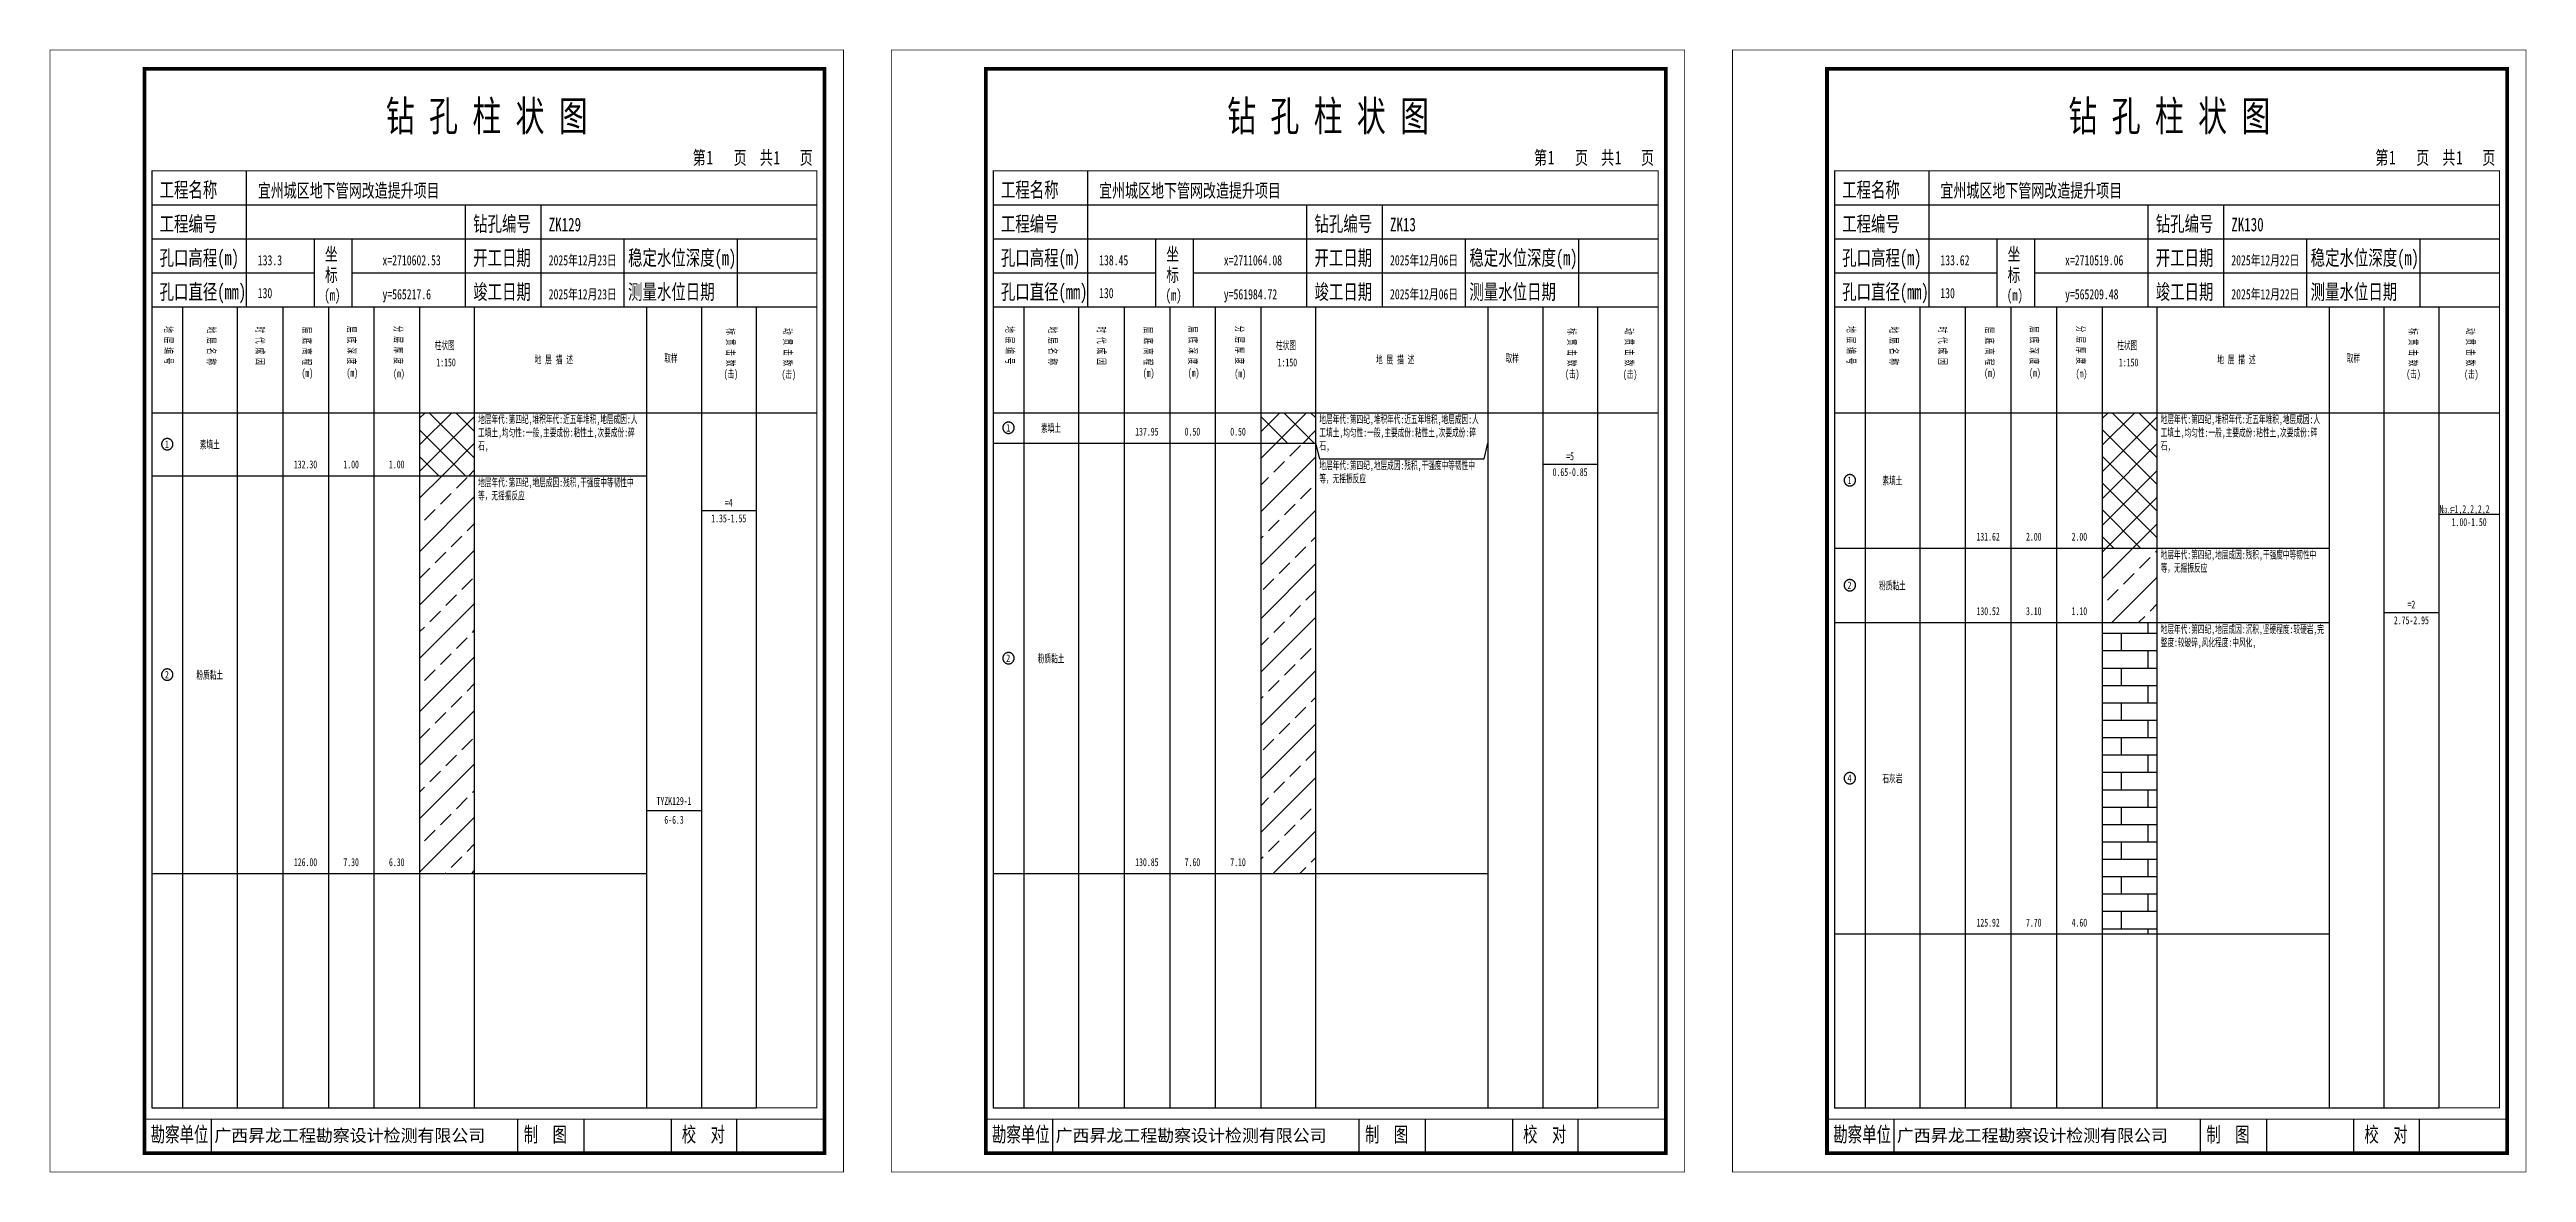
# Model space of a CAD drawing. Header units: millimetres. Extents: x 0 to 2711117, y 0 to 567555.
# Drawn here: x 33626 to 34281, y 0 to 297 of the extents above; entities that cross this region are included whole.
import ezdxf
from ezdxf.enums import TextEntityAlignment as Align

# ---------------------------------------------------------------- set-up
doc = ezdxf.new("R2010")
doc.units = ezdxf.units.MM
doc.layers.add('GICAD_POU_TEXTS', color=7, linetype='Continuous')
doc.layers.add('勘察点图例', color=7, linetype='Continuous')
doc.styles.add('HEAD_FONT', font='simfang.ttf', dxfattribs={"width": 0.6})
doc.styles.add('HEAD_FONT2', font='simfang.ttf', dxfattribs={"width": 0.6})
doc.styles.add('HT', font='simhei.ttf')
doc.styles.add('LZ_FONT', font='simfang.ttf', dxfattribs={"width": 0.7, "height": 8})
doc.styles.add('成果图图块', font='simfang.ttf', dxfattribs={"height": 2.5})
doc.styles.add('成果图表体', font='simfang.ttf', dxfattribs={"width": 0.6, "height": 2.1})
pattern_1 = [(45, (0, 0), (-3.5355339, 3.5355339), []), (135, (0, 0), (-3.5355339, -3.5355339), [])]
pattern_2 = [(45, (0, 0), (-7.0710678, 7.0710678), []), (45, (7.071, 0), (-7.0710678, 7.0710678), [4, -2])]

# ---------------------------------------------------------------- blocks, each defined once
blk = doc.blocks.new('ZK129')
for p, q in [((52, 229), (52, 265)), ((27, 256), (203, 256)), ((110, 229), (110, 256)), ((130, 229), (130, 256)), ((27, 247), (203, 247)), ((70, 229), (70, 247)), ((80, 229), (80, 247)), ((152, 229), (152, 247)), ((182, 229), (182, 247)), ((27, 238), (70, 238)), ((80, 238), (203, 238)), ((27, 229), (35.05, 229)), ((35.05, 229), (35.05, 17)), ((35.05, 229), (49.53, 229)), ((49.53, 229), (49.53, 17)), ((49.53, 229), (61.6, 229)), ((61.6, 229), (61.6, 17)), ((61.6, 229), (73.68, 229)), ((73.68, 229), (73.68, 17)), ((73.68, 229), (85.75, 229)), ((85.75, 229), (85.75, 17)), ((85.75, 229), (97.82, 229)), ((97.82, 229), (97.82, 17)), ((97.82, 229), (112.3, 229)), ((112.3, 229), (112.3, 17)), ((112.3, 229), (157.93, 229)), ((157.93, 229), (157.93, 17)), ((157.93, 229), (172.42, 229)), ((172.42, 229), (172.42, 17)), ((172.42, 229), (186.9, 229)), ((186.9, 229), (186.9, 17)), ((186.9, 229), (203, 229)), ((27, 201), (203, 201)), ((27, 17), (35.05, 17)), ((35.05, 17), (49.53, 17)), ((42.74, 4.95), (42.74, 13.95)), ((42.74, 4.95), (42.74, 13.95)), ((49.53, 17), (61.6, 17)), ((61.6, 17), (73.68, 17)), ((73.68, 17), (85.75, 17)), ((85.75, 17), (97.82, 17)), ((97.82, 17), (112.3, 17)), ((112.3, 17), (157.93, 17)), ((123.83, 4.95), (123.83, 13.95)), ((141.38, 4.95), (141.38, 13.95)), ((157.93, 17), (172.42, 17)), ((164.48, 4.95), (164.48, 13.95)), ((172.42, 17), (186.9, 17)), ((181.84, 4.95), (181.84, 13.95)), ((181.84, 4.95), (181.84, 13.95))]:
    blk.add_line(p, q)
for points, const_width in [([(0, 0), (210, 0), (210, 297), (0, 297)], 0.25), ([(25, 5), (205, 5), (205, 292), (25, 292)], 1), ([(27, 265), (203, 265), (203, 17), (27, 17)], 0.3)]:
    blk.add_lwpolyline(points, close=True, dxfattribs=dict(const_width=const_width))
at = {"const_width": 0.3}
for points in [[(27, 229), (203, 229)], [(25, 14), (205, 14)]]:
    blk.add_lwpolyline(points, dxfattribs=at)
at = {"style": 'LZ_FONT', "width": 0.7}
for s, height, p in [('钻 孔 柱 状 图', 8, (88.9, 275.54)), ('第', 3.6, (170.12, 266.7)), ('1', 3.6, (173.78, 266.75)), ('页', 3.6, (180.96, 266.7)), ('共', 3.6, (187.88, 266.7)), ('1', 3.6, (191.54, 266.7)), ('页', 3.6, (198.44, 266.7)), ('工程名称', 4, (29, 258)), ('宜州城区地下管网改造提升项目', 3.6, (55, 258)), ('工程编号', 4, (29, 249)), ('钻孔编号', 4, (112, 249)), ('ZK129', 3.6, (132, 249)), ('孔口高程(m)', 4, (29, 240)), ('133.3', 2.7, (55, 240)), ('坐', 3.5, (72.79, 241.24)), ('x=2710602.53', 2.7, (88, 240)), ('开工日期', 4, (112, 240)), ('2025年12月23日', 2.7, (132, 240)), ('稳定水位深度(m)', 4, (153, 240)), ('标', 3.5, (72.79, 235.7)), ('孔口直径(mm)', 4, (29, 231)), ('130', 2.7, (54.98, 231.31)), ('(m) ', 3, (72.59, 230.65)), ('y=565217.6', 2.7, (88, 231)), ('竣工日期', 4, (112, 231)), ('2025年12月23日', 2.7, (132, 231)), ('测量水位日期', 4, (153, 231)), ('勘察单位', 4, (26.65, 7.95)), ('制  图', 4, (125.4, 7.95)), ('校  对', 4, (167.22, 7.95))]:
    blk.add_text(s, height=height, dxfattribs=at).set_placement(p)
at = {"style": 'HT'}
blk.add_text('广西昇龙工程勘察设计检测有限公司', height=3.2865, dxfattribs=at).set_placement((43.48, 8.02))
at = {"char_height": 2.1, "width": 22.806, "attachment_point": 1, "rotation": 270, "style": 'HEAD_FONT'}
for s, insert in [('地 层 编 号', (32.46, 223.92)), ('地 层 名 称', (43.79, 223.76)), ('时 代 成 因', (56.67, 223.83)), ('层 底 高 程', (69.07, 223.71)), ('层 底 深 度', (80.9, 223.91)), ('分 层 厚 度', (93.26, 224.01)), ('标 贯 击 数', (181.21, 223.37)), ('动 贯 击 数', (196.38, 223.43))]:
    blk.add_mtext(s, dxfattribs=dict(at, insert=insert))
at = {"char_height": 2.1, "attachment_point": 1}
for s, insert, width, style in [('柱状图', (101.82, 219.87), 7.855, 'HEAD_FONT2'), ('地 层 描 述', (128.29, 216.11), 22.0781, 'HEAD_FONT2'), ('取样', (162.58, 216.44), 7.855, 'HEAD_FONT2'), ('(m)', (66.58, 212.56), 4.7944, 'HEAD_FONT'), ('(m)', (78.47, 212.61), 4.7944, 'HEAD_FONT'), ('(m)', (90.81, 212.43), 4.7944, 'HEAD_FONT'), ('1:150', (102.26, 215.36), 6.9223, 'HEAD_FONT2'), ('(击)', (178.33, 212.31), 7.855, 'HEAD_FONT2'), ('(击)', (193.64, 212.22), 7.855, 'HEAD_FONT2')]:
    blk.add_mtext(s, dxfattribs=dict(at, insert=insert, width=width, style=style))
blk = doc.blocks.new('ZK129_0')
at = {"color": 7}
blk.add_polyline3d([(-1.5, 0.02, 0), (-1.5, -0.06, 0), (-1.49, -0.13, 0), (-1.48, -0.2, 0), (-1.47, -0.28, 0), (-1.46, -0.35, 0), (-1.44, -0.42, 0), (-1.41, -0.49, 0), (-1.39, -0.56, 0), (-1.36, -0.63, 0), (-1.32, -0.69, 0), (-1.29, -0.76, 0), (-1.25, -0.82, 0), (-1.2, -0.88, 0), (-1.16, -0.94, 0), (-1.11, -0.99, 0), (-1.06, -1.04, 0), (-1.01, -1.1, 0), (-0.95, -1.14, 0), (-0.89, -1.19, 0), (-0.83, -1.23, 0), (-0.77, -1.27, 0), (-0.71, -1.31, 0), (-0.64, -1.34, 0), (-0.57, -1.37, 0), (-0.51, -1.4, 0), (-0.44, -1.42, 0), (-0.36, -1.44, 0), (-0.29, -1.46, 0), (-0.22, -1.47, 0), (-0.15, -1.48, 0), (-0.07, -1.48, 0), (0, -1.48, 0), (0.07, -1.48, 0), (0.15, -1.48, 0), (0.22, -1.47, 0), (0.29, -1.46, 0), (0.36, -1.44, 0), (0.44, -1.42, 0), (0.51, -1.4, 0), (0.57, -1.37, 0), (0.64, -1.34, 0), (0.71, -1.31, 0), (0.77, -1.27, 0), (0.83, -1.23, 0), (0.89, -1.19, 0), (0.95, -1.14, 0), (1.01, -1.1, 0), (1.06, -1.04, 0), (1.11, -0.99, 0), (1.16, -0.94, 0), (1.2, -0.88, 0), (1.25, -0.82, 0), (1.29, -0.76, 0), (1.32, -0.69, 0), (1.36, -0.63, 0), (1.39, -0.56, 0), (1.41, -0.49, 0), (1.44, -0.42, 0), (1.46, -0.35, 0), (1.47, -0.28, 0), (1.48, -0.2, 0), (1.49, -0.13, 0), (1.5, -0.06, 0), (1.5, 0.02, 0), (1.5, 0.09, 0), (1.49, 0.16, 0), (1.48, 0.24, 0), (1.47, 0.31, 0), (1.46, 0.38, 0), (1.44, 0.45, 0), (1.41, 0.52, 0), (1.39, 0.59, 0), (1.36, 0.66, 0), (1.32, 0.72, 0), (1.29, 0.79, 0), (1.25, 0.85, 0), (1.2, 0.91, 0), (1.16, 0.97, 0), (1.11, 1.02, 0), (1.06, 1.08, 0), (1.01, 1.13, 0), (0.95, 1.18, 0), (0.89, 1.22, 0), (0.83, 1.26, 0), (0.77, 1.3, 0), (0.71, 1.34, 0), (0.64, 1.37, 0), (0.57, 1.4, 0), (0.51, 1.43, 0), (0.44, 1.45, 0), (0.36, 1.47, 0), (0.29, 1.49, 0), (0.22, 1.5, 0), (0.15, 1.51, 0), (0.07, 1.51, 0), (0, 1.52, 0), (-0.07, 1.51, 0), (-0.15, 1.51, 0), (-0.22, 1.5, 0), (-0.29, 1.49, 0), (-0.36, 1.47, 0), (-0.44, 1.45, 0), (-0.51, 1.43, 0), (-0.57, 1.4, 0), (-0.64, 1.37, 0), (-0.71, 1.34, 0), (-0.77, 1.3, 0), (-0.83, 1.26, 0), (-0.89, 1.22, 0), (-0.95, 1.18, 0), (-1.01, 1.13, 0), (-1.06, 1.08, 0), (-1.11, 1.02, 0), (-1.16, 0.97, 0), (-1.2, 0.91, 0), (-1.25, 0.85, 0), (-1.29, 0.79, 0), (-1.32, 0.72, 0), (-1.36, 0.66, 0), (-1.39, 0.59, 0), (-1.41, 0.52, 0), (-1.44, 0.45, 0), (-1.46, 0.38, 0), (-1.47, 0.31, 0), (-1.48, 0.24, 0), (-1.49, 0.16, 0), (-1.5, 0.09, 0), (-1.5, 0.02, 0)], dxfattribs=at)
at = {"layer": 'GICAD_POU_TEXTS', "color": 7, "style": '成果图图块', "width": 0.7}
blk.add_text('1', height=2, dxfattribs=at).set_placement((-0.09, -0.99), align=Align.CENTER)
blk = doc.blocks.new('ZK129_1')
at = {"color": 7}
blk.add_polyline3d([(-1.5, 0.02, 0), (-1.5, -0.06, 0), (-1.49, -0.13, 0), (-1.48, -0.2, 0), (-1.47, -0.28, 0), (-1.46, -0.35, 0), (-1.44, -0.42, 0), (-1.41, -0.49, 0), (-1.39, -0.56, 0), (-1.36, -0.63, 0), (-1.32, -0.69, 0), (-1.29, -0.76, 0), (-1.25, -0.82, 0), (-1.2, -0.88, 0), (-1.16, -0.94, 0), (-1.11, -0.99, 0), (-1.06, -1.04, 0), (-1.01, -1.1, 0), (-0.95, -1.14, 0), (-0.89, -1.19, 0), (-0.83, -1.23, 0), (-0.77, -1.27, 0), (-0.71, -1.31, 0), (-0.64, -1.34, 0), (-0.57, -1.37, 0), (-0.51, -1.4, 0), (-0.44, -1.42, 0), (-0.36, -1.44, 0), (-0.29, -1.46, 0), (-0.22, -1.47, 0), (-0.15, -1.48, 0), (-0.07, -1.48, 0), (0, -1.48, 0), (0.07, -1.48, 0), (0.15, -1.48, 0), (0.22, -1.47, 0), (0.29, -1.46, 0), (0.36, -1.44, 0), (0.44, -1.42, 0), (0.51, -1.4, 0), (0.57, -1.37, 0), (0.64, -1.34, 0), (0.71, -1.31, 0), (0.77, -1.27, 0), (0.83, -1.23, 0), (0.89, -1.19, 0), (0.95, -1.14, 0), (1.01, -1.1, 0), (1.06, -1.04, 0), (1.11, -0.99, 0), (1.16, -0.94, 0), (1.2, -0.88, 0), (1.25, -0.82, 0), (1.29, -0.76, 0), (1.32, -0.69, 0), (1.36, -0.63, 0), (1.39, -0.56, 0), (1.41, -0.49, 0), (1.44, -0.42, 0), (1.46, -0.35, 0), (1.47, -0.28, 0), (1.48, -0.2, 0), (1.49, -0.13, 0), (1.5, -0.06, 0), (1.5, 0.02, 0), (1.5, 0.09, 0), (1.49, 0.16, 0), (1.48, 0.24, 0), (1.47, 0.31, 0), (1.46, 0.38, 0), (1.44, 0.45, 0), (1.41, 0.52, 0), (1.39, 0.59, 0), (1.36, 0.66, 0), (1.32, 0.72, 0), (1.29, 0.79, 0), (1.25, 0.85, 0), (1.2, 0.91, 0), (1.16, 0.97, 0), (1.11, 1.02, 0), (1.06, 1.08, 0), (1.01, 1.13, 0), (0.95, 1.18, 0), (0.89, 1.22, 0), (0.83, 1.26, 0), (0.77, 1.3, 0), (0.71, 1.34, 0), (0.64, 1.37, 0), (0.57, 1.4, 0), (0.51, 1.43, 0), (0.44, 1.45, 0), (0.36, 1.47, 0), (0.29, 1.49, 0), (0.22, 1.5, 0), (0.15, 1.51, 0), (0.07, 1.51, 0), (0, 1.52, 0), (-0.07, 1.51, 0), (-0.15, 1.51, 0), (-0.22, 1.5, 0), (-0.29, 1.49, 0), (-0.36, 1.47, 0), (-0.44, 1.45, 0), (-0.51, 1.43, 0), (-0.57, 1.4, 0), (-0.64, 1.37, 0), (-0.71, 1.34, 0), (-0.77, 1.3, 0), (-0.83, 1.26, 0), (-0.89, 1.22, 0), (-0.95, 1.18, 0), (-1.01, 1.13, 0), (-1.06, 1.08, 0), (-1.11, 1.02, 0), (-1.16, 0.97, 0), (-1.2, 0.91, 0), (-1.25, 0.85, 0), (-1.29, 0.79, 0), (-1.32, 0.72, 0), (-1.36, 0.66, 0), (-1.39, 0.59, 0), (-1.41, 0.52, 0), (-1.44, 0.45, 0), (-1.46, 0.38, 0), (-1.47, 0.31, 0), (-1.48, 0.24, 0), (-1.49, 0.16, 0), (-1.5, 0.09, 0), (-1.5, 0.02, 0)], dxfattribs=at)
at = {"layer": 'GICAD_POU_TEXTS', "color": 7, "style": '成果图图块', "width": 0.7}
blk.add_text('2', height=2, dxfattribs=at).set_placement((-0.09, -0.99), align=Align.CENTER)
blk = doc.blocks.new('ZK13')
for p, q in [((52, 229), (52, 265)), ((27, 256), (203, 256)), ((110, 229), (110, 256)), ((130, 229), (130, 256)), ((27, 247), (203, 247)), ((70, 229), (70, 247)), ((80, 229), (80, 247)), ((152, 229), (152, 247)), ((182, 229), (182, 247)), ((27, 238), (70, 238)), ((80, 238), (203, 238)), ((27, 229), (35.05, 229)), ((35.05, 229), (35.05, 17)), ((35.05, 229), (49.53, 229)), ((49.53, 229), (49.53, 17)), ((49.53, 229), (61.6, 229)), ((61.6, 229), (61.6, 17)), ((61.6, 229), (73.68, 229)), ((73.68, 229), (73.68, 17)), ((73.68, 229), (85.75, 229)), ((85.75, 229), (85.75, 17)), ((85.75, 229), (97.82, 229)), ((97.82, 229), (97.82, 17)), ((97.82, 229), (112.3, 229)), ((112.3, 229), (112.3, 17)), ((112.3, 229), (157.93, 229)), ((157.93, 229), (157.93, 17)), ((157.93, 229), (172.42, 229)), ((172.42, 229), (172.42, 17)), ((172.42, 229), (186.9, 229)), ((186.9, 229), (186.9, 17)), ((186.9, 229), (203, 229)), ((27, 201), (203, 201)), ((27, 17), (35.05, 17)), ((35.05, 17), (49.53, 17)), ((42.74, 4.95), (42.74, 13.95)), ((42.74, 4.95), (42.74, 13.95)), ((49.53, 17), (61.6, 17)), ((61.6, 17), (73.68, 17)), ((73.68, 17), (85.75, 17)), ((85.75, 17), (97.82, 17)), ((97.82, 17), (112.3, 17)), ((112.3, 17), (157.93, 17)), ((123.83, 4.95), (123.83, 13.95)), ((141.38, 4.95), (141.38, 13.95)), ((157.93, 17), (172.42, 17)), ((164.48, 4.95), (164.48, 13.95)), ((172.42, 17), (186.9, 17)), ((181.84, 4.95), (181.84, 13.95)), ((181.84, 4.95), (181.84, 13.95))]:
    blk.add_line(p, q)
for points, const_width in [([(0, 0), (210, 0), (210, 297), (0, 297)], 0.25), ([(25, 5), (205, 5), (205, 292), (25, 292)], 1), ([(27, 265), (203, 265), (203, 17), (27, 17)], 0.3)]:
    blk.add_lwpolyline(points, close=True, dxfattribs=dict(const_width=const_width))
at = {"const_width": 0.3}
for points in [[(27, 229), (203, 229)], [(25, 14), (205, 14)]]:
    blk.add_lwpolyline(points, dxfattribs=at)
at = {"style": 'LZ_FONT', "width": 0.7}
for s, height, p in [('钻 孔 柱 状 图', 8, (88.9, 275.54)), ('第', 3.6, (170.12, 266.7)), ('1', 3.6, (173.78, 266.75)), ('页', 3.6, (180.96, 266.7)), ('共', 3.6, (187.88, 266.7)), ('1', 3.6, (191.54, 266.7)), ('页', 3.6, (198.44, 266.7)), ('工程名称', 4, (29, 258)), ('宜州城区地下管网改造提升项目', 3.6, (55, 258)), ('工程编号', 4, (29, 249)), ('钻孔编号', 4, (112, 249)), ('ZK13', 3.6, (132, 249)), ('孔口高程(m)', 4, (29, 240)), ('138.45', 2.7, (55, 240)), ('坐', 3.5, (72.79, 241.24)), ('x=2711064.08', 2.7, (88, 240)), ('开工日期', 4, (112, 240)), ('2025年12月06日', 2.7, (132, 240)), ('稳定水位深度(m)', 4, (153, 240)), ('标', 3.5, (72.79, 235.7)), ('孔口直径(mm)', 4, (29, 231)), ('130', 2.7, (54.98, 231.31)), ('(m) ', 3, (72.59, 230.65)), ('y=561984.72', 2.7, (88, 231)), ('竣工日期', 4, (112, 231)), ('2025年12月06日', 2.7, (132, 231)), ('测量水位日期', 4, (153, 231)), ('勘察单位', 4, (26.65, 7.95)), ('制  图', 4, (125.4, 7.95)), ('校  对', 4, (167.22, 7.95))]:
    blk.add_text(s, height=height, dxfattribs=at).set_placement(p)
at = {"style": 'HT'}
blk.add_text('广西昇龙工程勘察设计检测有限公司', height=3.2865, dxfattribs=at).set_placement((43.48, 8.02))
at = {"char_height": 2.1, "width": 22.806, "attachment_point": 1, "rotation": 270, "style": 'HEAD_FONT'}
for s, insert in [('地 层 编 号', (32.46, 223.92)), ('地 层 名 称', (43.79, 223.76)), ('时 代 成 因', (56.67, 223.83)), ('层 底 高 程', (69.07, 223.71)), ('层 底 深 度', (80.9, 223.91)), ('分 层 厚 度', (93.26, 224.01)), ('标 贯 击 数', (181.21, 223.37)), ('动 贯 击 数', (196.38, 223.43))]:
    blk.add_mtext(s, dxfattribs=dict(at, insert=insert))
at = {"char_height": 2.1, "attachment_point": 1}
for s, insert, width, style in [('柱状图', (101.82, 219.87), 7.855, 'HEAD_FONT2'), ('地 层 描 述', (128.29, 216.11), 22.0781, 'HEAD_FONT2'), ('取样', (162.58, 216.44), 7.855, 'HEAD_FONT2'), ('(m)', (66.58, 212.56), 4.7944, 'HEAD_FONT'), ('(m)', (78.47, 212.61), 4.7944, 'HEAD_FONT'), ('(m)', (90.81, 212.43), 4.7944, 'HEAD_FONT'), ('1:150', (102.26, 215.36), 6.9223, 'HEAD_FONT2'), ('(击)', (178.33, 212.31), 7.855, 'HEAD_FONT2'), ('(击)', (193.64, 212.22), 7.855, 'HEAD_FONT2')]:
    blk.add_mtext(s, dxfattribs=dict(at, insert=insert, width=width, style=style))
blk = doc.blocks.new('ZK13_0')
at = {"color": 7}
blk.add_polyline3d([(-1.5, 0.02, 0), (-1.5, -0.06, 0), (-1.49, -0.13, 0), (-1.48, -0.2, 0), (-1.47, -0.28, 0), (-1.46, -0.35, 0), (-1.44, -0.42, 0), (-1.41, -0.49, 0), (-1.39, -0.56, 0), (-1.36, -0.63, 0), (-1.32, -0.69, 0), (-1.29, -0.76, 0), (-1.25, -0.82, 0), (-1.2, -0.88, 0), (-1.16, -0.94, 0), (-1.11, -0.99, 0), (-1.06, -1.04, 0), (-1.01, -1.1, 0), (-0.95, -1.14, 0), (-0.89, -1.19, 0), (-0.83, -1.23, 0), (-0.77, -1.27, 0), (-0.71, -1.31, 0), (-0.64, -1.34, 0), (-0.57, -1.37, 0), (-0.51, -1.4, 0), (-0.44, -1.42, 0), (-0.36, -1.44, 0), (-0.29, -1.46, 0), (-0.22, -1.47, 0), (-0.15, -1.48, 0), (-0.07, -1.48, 0), (0, -1.48, 0), (0.07, -1.48, 0), (0.15, -1.48, 0), (0.22, -1.47, 0), (0.29, -1.46, 0), (0.36, -1.44, 0), (0.44, -1.42, 0), (0.51, -1.4, 0), (0.57, -1.37, 0), (0.64, -1.34, 0), (0.71, -1.31, 0), (0.77, -1.27, 0), (0.83, -1.23, 0), (0.89, -1.19, 0), (0.95, -1.14, 0), (1.01, -1.1, 0), (1.06, -1.04, 0), (1.11, -0.99, 0), (1.16, -0.94, 0), (1.2, -0.88, 0), (1.25, -0.82, 0), (1.29, -0.76, 0), (1.32, -0.69, 0), (1.36, -0.63, 0), (1.39, -0.56, 0), (1.41, -0.49, 0), (1.44, -0.42, 0), (1.46, -0.35, 0), (1.47, -0.28, 0), (1.48, -0.2, 0), (1.49, -0.13, 0), (1.5, -0.06, 0), (1.5, 0.02, 0), (1.5, 0.09, 0), (1.49, 0.16, 0), (1.48, 0.24, 0), (1.47, 0.31, 0), (1.46, 0.38, 0), (1.44, 0.45, 0), (1.41, 0.52, 0), (1.39, 0.59, 0), (1.36, 0.66, 0), (1.32, 0.72, 0), (1.29, 0.79, 0), (1.25, 0.85, 0), (1.2, 0.91, 0), (1.16, 0.97, 0), (1.11, 1.02, 0), (1.06, 1.08, 0), (1.01, 1.13, 0), (0.95, 1.18, 0), (0.89, 1.22, 0), (0.83, 1.26, 0), (0.77, 1.3, 0), (0.71, 1.34, 0), (0.64, 1.37, 0), (0.57, 1.4, 0), (0.51, 1.43, 0), (0.44, 1.45, 0), (0.36, 1.47, 0), (0.29, 1.49, 0), (0.22, 1.5, 0), (0.15, 1.51, 0), (0.07, 1.51, 0), (0, 1.52, 0), (-0.07, 1.51, 0), (-0.15, 1.51, 0), (-0.22, 1.5, 0), (-0.29, 1.49, 0), (-0.36, 1.47, 0), (-0.44, 1.45, 0), (-0.51, 1.43, 0), (-0.57, 1.4, 0), (-0.64, 1.37, 0), (-0.71, 1.34, 0), (-0.77, 1.3, 0), (-0.83, 1.26, 0), (-0.89, 1.22, 0), (-0.95, 1.18, 0), (-1.01, 1.13, 0), (-1.06, 1.08, 0), (-1.11, 1.02, 0), (-1.16, 0.97, 0), (-1.2, 0.91, 0), (-1.25, 0.85, 0), (-1.29, 0.79, 0), (-1.32, 0.72, 0), (-1.36, 0.66, 0), (-1.39, 0.59, 0), (-1.41, 0.52, 0), (-1.44, 0.45, 0), (-1.46, 0.38, 0), (-1.47, 0.31, 0), (-1.48, 0.24, 0), (-1.49, 0.16, 0), (-1.5, 0.09, 0), (-1.5, 0.02, 0)], dxfattribs=at)
at = {"layer": 'GICAD_POU_TEXTS', "color": 7, "style": '成果图图块', "width": 0.7}
blk.add_text('1', height=2, dxfattribs=at).set_placement((-0.09, -0.99), align=Align.CENTER)
blk = doc.blocks.new('ZK13_1')
at = {"color": 7}
blk.add_polyline3d([(-1.5, 0.02, 0), (-1.5, -0.06, 0), (-1.49, -0.13, 0), (-1.48, -0.2, 0), (-1.47, -0.28, 0), (-1.46, -0.35, 0), (-1.44, -0.42, 0), (-1.41, -0.49, 0), (-1.39, -0.56, 0), (-1.36, -0.63, 0), (-1.32, -0.69, 0), (-1.29, -0.76, 0), (-1.25, -0.82, 0), (-1.2, -0.88, 0), (-1.16, -0.94, 0), (-1.11, -0.99, 0), (-1.06, -1.04, 0), (-1.01, -1.1, 0), (-0.95, -1.14, 0), (-0.89, -1.19, 0), (-0.83, -1.23, 0), (-0.77, -1.27, 0), (-0.71, -1.31, 0), (-0.64, -1.34, 0), (-0.57, -1.37, 0), (-0.51, -1.4, 0), (-0.44, -1.42, 0), (-0.36, -1.44, 0), (-0.29, -1.46, 0), (-0.22, -1.47, 0), (-0.15, -1.48, 0), (-0.07, -1.48, 0), (0, -1.48, 0), (0.07, -1.48, 0), (0.15, -1.48, 0), (0.22, -1.47, 0), (0.29, -1.46, 0), (0.36, -1.44, 0), (0.44, -1.42, 0), (0.51, -1.4, 0), (0.57, -1.37, 0), (0.64, -1.34, 0), (0.71, -1.31, 0), (0.77, -1.27, 0), (0.83, -1.23, 0), (0.89, -1.19, 0), (0.95, -1.14, 0), (1.01, -1.1, 0), (1.06, -1.04, 0), (1.11, -0.99, 0), (1.16, -0.94, 0), (1.2, -0.88, 0), (1.25, -0.82, 0), (1.29, -0.76, 0), (1.32, -0.69, 0), (1.36, -0.63, 0), (1.39, -0.56, 0), (1.41, -0.49, 0), (1.44, -0.42, 0), (1.46, -0.35, 0), (1.47, -0.28, 0), (1.48, -0.2, 0), (1.49, -0.13, 0), (1.5, -0.06, 0), (1.5, 0.02, 0), (1.5, 0.09, 0), (1.49, 0.16, 0), (1.48, 0.24, 0), (1.47, 0.31, 0), (1.46, 0.38, 0), (1.44, 0.45, 0), (1.41, 0.52, 0), (1.39, 0.59, 0), (1.36, 0.66, 0), (1.32, 0.72, 0), (1.29, 0.79, 0), (1.25, 0.85, 0), (1.2, 0.91, 0), (1.16, 0.97, 0), (1.11, 1.02, 0), (1.06, 1.08, 0), (1.01, 1.13, 0), (0.95, 1.18, 0), (0.89, 1.22, 0), (0.83, 1.26, 0), (0.77, 1.3, 0), (0.71, 1.34, 0), (0.64, 1.37, 0), (0.57, 1.4, 0), (0.51, 1.43, 0), (0.44, 1.45, 0), (0.36, 1.47, 0), (0.29, 1.49, 0), (0.22, 1.5, 0), (0.15, 1.51, 0), (0.07, 1.51, 0), (0, 1.52, 0), (-0.07, 1.51, 0), (-0.15, 1.51, 0), (-0.22, 1.5, 0), (-0.29, 1.49, 0), (-0.36, 1.47, 0), (-0.44, 1.45, 0), (-0.51, 1.43, 0), (-0.57, 1.4, 0), (-0.64, 1.37, 0), (-0.71, 1.34, 0), (-0.77, 1.3, 0), (-0.83, 1.26, 0), (-0.89, 1.22, 0), (-0.95, 1.18, 0), (-1.01, 1.13, 0), (-1.06, 1.08, 0), (-1.11, 1.02, 0), (-1.16, 0.97, 0), (-1.2, 0.91, 0), (-1.25, 0.85, 0), (-1.29, 0.79, 0), (-1.32, 0.72, 0), (-1.36, 0.66, 0), (-1.39, 0.59, 0), (-1.41, 0.52, 0), (-1.44, 0.45, 0), (-1.46, 0.38, 0), (-1.47, 0.31, 0), (-1.48, 0.24, 0), (-1.49, 0.16, 0), (-1.5, 0.09, 0), (-1.5, 0.02, 0)], dxfattribs=at)
at = {"layer": 'GICAD_POU_TEXTS', "color": 7, "style": '成果图图块', "width": 0.7}
blk.add_text('2', height=2, dxfattribs=at).set_placement((-0.09, -0.99), align=Align.CENTER)
blk = doc.blocks.new('ZK130')
for p, q in [((52, 229), (52, 265)), ((27, 256), (203, 256)), ((110, 229), (110, 256)), ((130, 229), (130, 256)), ((27, 247), (203, 247)), ((70, 229), (70, 247)), ((80, 229), (80, 247)), ((152, 229), (152, 247)), ((182, 229), (182, 247)), ((27, 238), (70, 238)), ((80, 238), (203, 238)), ((27, 229), (35.05, 229)), ((35.05, 229), (35.05, 17)), ((35.05, 229), (49.53, 229)), ((49.53, 229), (49.53, 17)), ((49.53, 229), (61.6, 229)), ((61.6, 229), (61.6, 17)), ((61.6, 229), (73.68, 229)), ((73.68, 229), (73.68, 17)), ((73.68, 229), (85.75, 229)), ((85.75, 229), (85.75, 17)), ((85.75, 229), (97.82, 229)), ((97.82, 229), (97.82, 17)), ((97.82, 229), (112.3, 229)), ((112.3, 229), (112.3, 17)), ((112.3, 229), (157.93, 229)), ((157.93, 229), (157.93, 17)), ((157.93, 229), (172.42, 229)), ((172.42, 229), (172.42, 17)), ((172.42, 229), (186.9, 229)), ((186.9, 229), (186.9, 17)), ((186.9, 229), (203, 229)), ((27, 201), (203, 201)), ((27, 17), (35.05, 17)), ((35.05, 17), (49.53, 17)), ((42.74, 4.95), (42.74, 13.95)), ((42.74, 4.95), (42.74, 13.95)), ((49.53, 17), (61.6, 17)), ((61.6, 17), (73.68, 17)), ((73.68, 17), (85.75, 17)), ((85.75, 17), (97.82, 17)), ((97.82, 17), (112.3, 17)), ((112.3, 17), (157.93, 17)), ((123.83, 4.95), (123.83, 13.95)), ((141.38, 4.95), (141.38, 13.95)), ((157.93, 17), (172.42, 17)), ((164.48, 4.95), (164.48, 13.95)), ((172.42, 17), (186.9, 17)), ((181.84, 4.95), (181.84, 13.95)), ((181.84, 4.95), (181.84, 13.95))]:
    blk.add_line(p, q)
for points, const_width in [([(0, 0), (210, 0), (210, 297), (0, 297)], 0.25), ([(25, 5), (205, 5), (205, 292), (25, 292)], 1), ([(27, 265), (203, 265), (203, 17), (27, 17)], 0.3)]:
    blk.add_lwpolyline(points, close=True, dxfattribs=dict(const_width=const_width))
at = {"const_width": 0.3}
for points in [[(27, 229), (203, 229)], [(25, 14), (205, 14)]]:
    blk.add_lwpolyline(points, dxfattribs=at)
at = {"style": 'LZ_FONT', "width": 0.7}
for s, height, p in [('钻 孔 柱 状 图', 8, (88.9, 275.54)), ('第', 3.6, (170.12, 266.7)), ('1', 3.6, (173.78, 266.75)), ('页', 3.6, (180.96, 266.7)), ('共', 3.6, (187.88, 266.7)), ('1', 3.6, (191.54, 266.7)), ('页', 3.6, (198.44, 266.7)), ('工程名称', 4, (29, 258)), ('宜州城区地下管网改造提升项目', 3.6, (55, 258)), ('工程编号', 4, (29, 249)), ('钻孔编号', 4, (112, 249)), ('ZK130', 3.6, (132, 249)), ('孔口高程(m)', 4, (29, 240)), ('133.62', 2.7, (55, 240)), ('坐', 3.5, (72.79, 241.24)), ('x=2710519.06', 2.7, (88, 240)), ('开工日期', 4, (112, 240)), ('2025年12月22日', 2.7, (132, 240)), ('稳定水位深度(m)', 4, (153, 240)), ('标', 3.5, (72.79, 235.7)), ('孔口直径(mm)', 4, (29, 231)), ('130', 2.7, (54.98, 231.31)), ('(m) ', 3, (72.59, 230.65)), ('y=565209.48', 2.7, (88, 231)), ('竣工日期', 4, (112, 231)), ('2025年12月22日', 2.7, (132, 231)), ('测量水位日期', 4, (153, 231)), ('勘察单位', 4, (26.65, 7.95)), ('制  图', 4, (125.4, 7.95)), ('校  对', 4, (167.22, 7.95))]:
    blk.add_text(s, height=height, dxfattribs=at).set_placement(p)
at = {"style": 'HT'}
blk.add_text('广西昇龙工程勘察设计检测有限公司', height=3.2865, dxfattribs=at).set_placement((43.48, 8.02))
at = {"char_height": 2.1, "width": 22.806, "attachment_point": 1, "rotation": 270, "style": 'HEAD_FONT'}
for s, insert in [('地 层 编 号', (32.46, 223.92)), ('地 层 名 称', (43.79, 223.76)), ('时 代 成 因', (56.67, 223.83)), ('层 底 高 程', (69.07, 223.71)), ('层 底 深 度', (80.9, 223.91)), ('分 层 厚 度', (93.26, 224.01)), ('标 贯 击 数', (181.21, 223.37)), ('动 贯 击 数', (196.38, 223.43))]:
    blk.add_mtext(s, dxfattribs=dict(at, insert=insert))
at = {"char_height": 2.1, "attachment_point": 1}
for s, insert, width, style in [('柱状图', (101.82, 219.87), 7.855, 'HEAD_FONT2'), ('地 层 描 述', (128.29, 216.11), 22.0781, 'HEAD_FONT2'), ('取样', (162.58, 216.44), 7.855, 'HEAD_FONT2'), ('(m)', (66.58, 212.56), 4.7944, 'HEAD_FONT'), ('(m)', (78.47, 212.61), 4.7944, 'HEAD_FONT'), ('(m)', (90.81, 212.43), 4.7944, 'HEAD_FONT'), ('1:150', (102.26, 215.36), 6.9223, 'HEAD_FONT2'), ('(击)', (178.33, 212.31), 7.855, 'HEAD_FONT2'), ('(击)', (193.64, 212.22), 7.855, 'HEAD_FONT2')]:
    blk.add_mtext(s, dxfattribs=dict(at, insert=insert, width=width, style=style))
blk = doc.blocks.new('ZK130_0')
at = {"color": 7}
blk.add_polyline3d([(-1.5, 0.02, 0), (-1.5, -0.06, 0), (-1.49, -0.13, 0), (-1.48, -0.2, 0), (-1.47, -0.28, 0), (-1.46, -0.35, 0), (-1.44, -0.42, 0), (-1.41, -0.49, 0), (-1.39, -0.56, 0), (-1.36, -0.63, 0), (-1.32, -0.69, 0), (-1.29, -0.76, 0), (-1.25, -0.82, 0), (-1.2, -0.88, 0), (-1.16, -0.94, 0), (-1.11, -0.99, 0), (-1.06, -1.04, 0), (-1.01, -1.1, 0), (-0.95, -1.14, 0), (-0.89, -1.19, 0), (-0.83, -1.23, 0), (-0.77, -1.27, 0), (-0.71, -1.31, 0), (-0.64, -1.34, 0), (-0.57, -1.37, 0), (-0.51, -1.4, 0), (-0.44, -1.42, 0), (-0.36, -1.44, 0), (-0.29, -1.46, 0), (-0.22, -1.47, 0), (-0.15, -1.48, 0), (-0.07, -1.48, 0), (0, -1.48, 0), (0.07, -1.48, 0), (0.15, -1.48, 0), (0.22, -1.47, 0), (0.29, -1.46, 0), (0.36, -1.44, 0), (0.44, -1.42, 0), (0.51, -1.4, 0), (0.57, -1.37, 0), (0.64, -1.34, 0), (0.71, -1.31, 0), (0.77, -1.27, 0), (0.83, -1.23, 0), (0.89, -1.19, 0), (0.95, -1.14, 0), (1.01, -1.1, 0), (1.06, -1.04, 0), (1.11, -0.99, 0), (1.16, -0.94, 0), (1.2, -0.88, 0), (1.25, -0.82, 0), (1.29, -0.76, 0), (1.32, -0.69, 0), (1.36, -0.63, 0), (1.39, -0.56, 0), (1.41, -0.49, 0), (1.44, -0.42, 0), (1.46, -0.35, 0), (1.47, -0.28, 0), (1.48, -0.2, 0), (1.49, -0.13, 0), (1.5, -0.06, 0), (1.5, 0.02, 0), (1.5, 0.09, 0), (1.49, 0.16, 0), (1.48, 0.24, 0), (1.47, 0.31, 0), (1.46, 0.38, 0), (1.44, 0.45, 0), (1.41, 0.52, 0), (1.39, 0.59, 0), (1.36, 0.66, 0), (1.32, 0.72, 0), (1.29, 0.79, 0), (1.25, 0.85, 0), (1.2, 0.91, 0), (1.16, 0.97, 0), (1.11, 1.02, 0), (1.06, 1.08, 0), (1.01, 1.13, 0), (0.95, 1.18, 0), (0.89, 1.22, 0), (0.83, 1.26, 0), (0.77, 1.3, 0), (0.71, 1.34, 0), (0.64, 1.37, 0), (0.57, 1.4, 0), (0.51, 1.43, 0), (0.44, 1.45, 0), (0.36, 1.47, 0), (0.29, 1.49, 0), (0.22, 1.5, 0), (0.15, 1.51, 0), (0.07, 1.51, 0), (0, 1.52, 0), (-0.07, 1.51, 0), (-0.15, 1.51, 0), (-0.22, 1.5, 0), (-0.29, 1.49, 0), (-0.36, 1.47, 0), (-0.44, 1.45, 0), (-0.51, 1.43, 0), (-0.57, 1.4, 0), (-0.64, 1.37, 0), (-0.71, 1.34, 0), (-0.77, 1.3, 0), (-0.83, 1.26, 0), (-0.89, 1.22, 0), (-0.95, 1.18, 0), (-1.01, 1.13, 0), (-1.06, 1.08, 0), (-1.11, 1.02, 0), (-1.16, 0.97, 0), (-1.2, 0.91, 0), (-1.25, 0.85, 0), (-1.29, 0.79, 0), (-1.32, 0.72, 0), (-1.36, 0.66, 0), (-1.39, 0.59, 0), (-1.41, 0.52, 0), (-1.44, 0.45, 0), (-1.46, 0.38, 0), (-1.47, 0.31, 0), (-1.48, 0.24, 0), (-1.49, 0.16, 0), (-1.5, 0.09, 0), (-1.5, 0.02, 0)], dxfattribs=at)
at = {"layer": 'GICAD_POU_TEXTS', "color": 7, "style": '成果图图块', "width": 0.7}
blk.add_text('1', height=2, dxfattribs=at).set_placement((-0.09, -0.99), align=Align.CENTER)
blk = doc.blocks.new('ZK130_1')
at = {"color": 7}
blk.add_polyline3d([(-1.5, 0.02, 0), (-1.5, -0.06, 0), (-1.49, -0.13, 0), (-1.48, -0.2, 0), (-1.47, -0.28, 0), (-1.46, -0.35, 0), (-1.44, -0.42, 0), (-1.41, -0.49, 0), (-1.39, -0.56, 0), (-1.36, -0.63, 0), (-1.32, -0.69, 0), (-1.29, -0.76, 0), (-1.25, -0.82, 0), (-1.2, -0.88, 0), (-1.16, -0.94, 0), (-1.11, -0.99, 0), (-1.06, -1.04, 0), (-1.01, -1.1, 0), (-0.95, -1.14, 0), (-0.89, -1.19, 0), (-0.83, -1.23, 0), (-0.77, -1.27, 0), (-0.71, -1.31, 0), (-0.64, -1.34, 0), (-0.57, -1.37, 0), (-0.51, -1.4, 0), (-0.44, -1.42, 0), (-0.36, -1.44, 0), (-0.29, -1.46, 0), (-0.22, -1.47, 0), (-0.15, -1.48, 0), (-0.07, -1.48, 0), (0, -1.48, 0), (0.07, -1.48, 0), (0.15, -1.48, 0), (0.22, -1.47, 0), (0.29, -1.46, 0), (0.36, -1.44, 0), (0.44, -1.42, 0), (0.51, -1.4, 0), (0.57, -1.37, 0), (0.64, -1.34, 0), (0.71, -1.31, 0), (0.77, -1.27, 0), (0.83, -1.23, 0), (0.89, -1.19, 0), (0.95, -1.14, 0), (1.01, -1.1, 0), (1.06, -1.04, 0), (1.11, -0.99, 0), (1.16, -0.94, 0), (1.2, -0.88, 0), (1.25, -0.82, 0), (1.29, -0.76, 0), (1.32, -0.69, 0), (1.36, -0.63, 0), (1.39, -0.56, 0), (1.41, -0.49, 0), (1.44, -0.42, 0), (1.46, -0.35, 0), (1.47, -0.28, 0), (1.48, -0.2, 0), (1.49, -0.13, 0), (1.5, -0.06, 0), (1.5, 0.02, 0), (1.5, 0.09, 0), (1.49, 0.16, 0), (1.48, 0.24, 0), (1.47, 0.31, 0), (1.46, 0.38, 0), (1.44, 0.45, 0), (1.41, 0.52, 0), (1.39, 0.59, 0), (1.36, 0.66, 0), (1.32, 0.72, 0), (1.29, 0.79, 0), (1.25, 0.85, 0), (1.2, 0.91, 0), (1.16, 0.97, 0), (1.11, 1.02, 0), (1.06, 1.08, 0), (1.01, 1.13, 0), (0.95, 1.18, 0), (0.89, 1.22, 0), (0.83, 1.26, 0), (0.77, 1.3, 0), (0.71, 1.34, 0), (0.64, 1.37, 0), (0.57, 1.4, 0), (0.51, 1.43, 0), (0.44, 1.45, 0), (0.36, 1.47, 0), (0.29, 1.49, 0), (0.22, 1.5, 0), (0.15, 1.51, 0), (0.07, 1.51, 0), (0, 1.52, 0), (-0.07, 1.51, 0), (-0.15, 1.51, 0), (-0.22, 1.5, 0), (-0.29, 1.49, 0), (-0.36, 1.47, 0), (-0.44, 1.45, 0), (-0.51, 1.43, 0), (-0.57, 1.4, 0), (-0.64, 1.37, 0), (-0.71, 1.34, 0), (-0.77, 1.3, 0), (-0.83, 1.26, 0), (-0.89, 1.22, 0), (-0.95, 1.18, 0), (-1.01, 1.13, 0), (-1.06, 1.08, 0), (-1.11, 1.02, 0), (-1.16, 0.97, 0), (-1.2, 0.91, 0), (-1.25, 0.85, 0), (-1.29, 0.79, 0), (-1.32, 0.72, 0), (-1.36, 0.66, 0), (-1.39, 0.59, 0), (-1.41, 0.52, 0), (-1.44, 0.45, 0), (-1.46, 0.38, 0), (-1.47, 0.31, 0), (-1.48, 0.24, 0), (-1.49, 0.16, 0), (-1.5, 0.09, 0), (-1.5, 0.02, 0)], dxfattribs=at)
at = {"layer": 'GICAD_POU_TEXTS', "color": 7, "style": '成果图图块', "width": 0.7}
blk.add_text('2', height=2, dxfattribs=at).set_placement((-0.09, -0.99), align=Align.CENTER)
blk = doc.blocks.new('ZK130_2')
at = {"color": 7}
blk.add_polyline3d([(-1.5, 0.02, 0), (-1.5, -0.06, 0), (-1.49, -0.13, 0), (-1.48, -0.2, 0), (-1.47, -0.28, 0), (-1.46, -0.35, 0), (-1.44, -0.42, 0), (-1.41, -0.49, 0), (-1.39, -0.56, 0), (-1.36, -0.63, 0), (-1.32, -0.69, 0), (-1.29, -0.76, 0), (-1.25, -0.82, 0), (-1.2, -0.88, 0), (-1.16, -0.94, 0), (-1.11, -0.99, 0), (-1.06, -1.04, 0), (-1.01, -1.1, 0), (-0.95, -1.14, 0), (-0.89, -1.19, 0), (-0.83, -1.23, 0), (-0.77, -1.27, 0), (-0.71, -1.31, 0), (-0.64, -1.34, 0), (-0.57, -1.37, 0), (-0.51, -1.4, 0), (-0.44, -1.42, 0), (-0.36, -1.44, 0), (-0.29, -1.46, 0), (-0.22, -1.47, 0), (-0.15, -1.48, 0), (-0.07, -1.48, 0), (0, -1.48, 0), (0.07, -1.48, 0), (0.15, -1.48, 0), (0.22, -1.47, 0), (0.29, -1.46, 0), (0.36, -1.44, 0), (0.44, -1.42, 0), (0.51, -1.4, 0), (0.57, -1.37, 0), (0.64, -1.34, 0), (0.71, -1.31, 0), (0.77, -1.27, 0), (0.83, -1.23, 0), (0.89, -1.19, 0), (0.95, -1.14, 0), (1.01, -1.1, 0), (1.06, -1.04, 0), (1.11, -0.99, 0), (1.16, -0.94, 0), (1.2, -0.88, 0), (1.25, -0.82, 0), (1.29, -0.76, 0), (1.32, -0.69, 0), (1.36, -0.63, 0), (1.39, -0.56, 0), (1.41, -0.49, 0), (1.44, -0.42, 0), (1.46, -0.35, 0), (1.47, -0.28, 0), (1.48, -0.2, 0), (1.49, -0.13, 0), (1.5, -0.06, 0), (1.5, 0.02, 0), (1.5, 0.09, 0), (1.49, 0.16, 0), (1.48, 0.24, 0), (1.47, 0.31, 0), (1.46, 0.38, 0), (1.44, 0.45, 0), (1.41, 0.52, 0), (1.39, 0.59, 0), (1.36, 0.66, 0), (1.32, 0.72, 0), (1.29, 0.79, 0), (1.25, 0.85, 0), (1.2, 0.91, 0), (1.16, 0.97, 0), (1.11, 1.02, 0), (1.06, 1.08, 0), (1.01, 1.13, 0), (0.95, 1.18, 0), (0.89, 1.22, 0), (0.83, 1.26, 0), (0.77, 1.3, 0), (0.71, 1.34, 0), (0.64, 1.37, 0), (0.57, 1.4, 0), (0.51, 1.43, 0), (0.44, 1.45, 0), (0.36, 1.47, 0), (0.29, 1.49, 0), (0.22, 1.5, 0), (0.15, 1.51, 0), (0.07, 1.51, 0), (0, 1.52, 0), (-0.07, 1.51, 0), (-0.15, 1.51, 0), (-0.22, 1.5, 0), (-0.29, 1.49, 0), (-0.36, 1.47, 0), (-0.44, 1.45, 0), (-0.51, 1.43, 0), (-0.57, 1.4, 0), (-0.64, 1.37, 0), (-0.71, 1.34, 0), (-0.77, 1.3, 0), (-0.83, 1.26, 0), (-0.89, 1.22, 0), (-0.95, 1.18, 0), (-1.01, 1.13, 0), (-1.06, 1.08, 0), (-1.11, 1.02, 0), (-1.16, 0.97, 0), (-1.2, 0.91, 0), (-1.25, 0.85, 0), (-1.29, 0.79, 0), (-1.32, 0.72, 0), (-1.36, 0.66, 0), (-1.39, 0.59, 0), (-1.41, 0.52, 0), (-1.44, 0.45, 0), (-1.46, 0.38, 0), (-1.47, 0.31, 0), (-1.48, 0.24, 0), (-1.49, 0.16, 0), (-1.5, 0.09, 0), (-1.5, 0.02, 0)], dxfattribs=at)
at = {"layer": 'GICAD_POU_TEXTS', "color": 7, "style": '成果图图块', "width": 0.7}
blk.add_text('4', height=2, dxfattribs=at).set_placement((-0.09, -0.99), align=Align.CENTER)

msp = doc.modelspace()

# ---------------------------------------------------------------- hatches: boundary and pattern name
at = {"layer": '勘察点图例'}
h = msp.add_hatch(dxfattribs=at)
h.set_pattern_fill('GKSTT', color=256, scale=0.5, style=0, pattern_type=2)
h.set_pattern_definition(pattern_1)
h.paths.add_polyline_path([(33723.48, 184.29), (33737.97, 184.29), (33737.97, 201), (33723.48, 201)])
h = msp.add_hatch(dxfattribs=at)
h.set_pattern_fill('GKSTT', color=256, scale=0.5, style=0, pattern_type=2)
h.set_pattern_definition(pattern_1)
h.paths.add_polyline_path([(33946.17, 192.97), (33960.65, 192.97), (33960.65, 201), (33946.17, 201)])
h = msp.add_hatch(dxfattribs=at)
h.set_pattern_fill('GKSTT', color=256, scale=0.5, style=0, pattern_type=2)
h.set_pattern_definition(pattern_1)
h.paths.add_polyline_path([(34168.85, 165.16), (34183.34, 165.16), (34183.34, 201), (34168.85, 201)])
h = msp.add_hatch(dxfattribs=at)
h.set_pattern_fill('GKFZNT', color=256, scale=0.5, style=0, pattern_type=2)
h.set_pattern_definition(pattern_2)
h.paths.add_polyline_path([(33946.17, 79), (33960.65, 79), (33960.65, 192.97), (33946.17, 192.97)])
h = msp.add_hatch(dxfattribs=at)
h.set_pattern_fill('GKFZNT', color=256, scale=0.5, style=0, pattern_type=2)
h.set_pattern_definition(pattern_2)
h.paths.add_polyline_path([(33723.48, 79), (33737.97, 79), (33737.97, 184.29), (33723.48, 184.29)])
h = msp.add_hatch(dxfattribs=at)
h.set_pattern_fill('GKFZNT', color=256, scale=0.5, style=0, pattern_type=2)
h.set_pattern_definition(pattern_2)
h.paths.add_polyline_path([(34168.85, 145.44), (34183.34, 145.44), (34183.34, 165.16), (34168.85, 165.16)])
h = msp.add_hatch(dxfattribs=at)
h.set_pattern_fill('GKSHY', color=256, scale=0.5, style=0, pattern_type=2)
h.set_pattern_definition([(0, (0, 0), (0, 4.6), []), (90, (0, 0), (-7, 4.6), [4.6, -4.6])])
h.paths.add_polyline_path([(34168.85, 63), (34183.34, 63), (34183.34, 145.44), (34168.85, 145.44)])

# ---------------------------------------------------------------- linework, layer by layer
for p, q in [((33875.35, 192.97), (33960.65, 192.97)), ((33960.65, 192.97), (33961.65, 188.81)), ((34005.28, 188.81), (34006.28, 192.97)), ((33652.66, 184.29), (33737.97, 184.29)), ((33737.97, 184.29), (33783.59, 184.29)), ((33961.65, 188.81), (34005.28, 188.81)), ((34020.77, 187.36), (34035.25, 187.36)), ((33798.08, 175.1), (33812.57, 175.1)), ((34257.94, 174.12), (34274.03, 174.12)), ((34098.03, 165.16), (34183.34, 165.16)), ((34183.34, 165.16), (34228.97, 165.16)), ((34098.03, 145.44), (34183.34, 145.44)), ((34183.34, 145.44), (34228.97, 145.44)), ((34243.45, 148.13), (34257.94, 148.13)), ((33783.59, 95.71), (33798.08, 95.71)), ((33652.66, 79), (33737.97, 79)), ((33737.97, 79), (33783.59, 79)), ((33875.35, 79), (33960.65, 79)), ((33960.65, 79), (34006.28, 79)), ((34098.03, 63), (34183.34, 63)), ((34183.34, 63), (34228.97, 63))]:
    msp.add_line(p, q, dxfattribs=at)

# ---------------------------------------------------------------- block references
for name, p in [('ZK129', (33625.66, 0)), ('ZK13', (33848.35, 0)), ('ZK130', (34071.03, 0)), ('ZK13_0', (33879.37, 196.99)), ('ZK129_0', (33656.69, 192.64)), ('ZK130_0', (34102.06, 183.08)), ('ZK130_1', (34102.06, 155.3)), ('ZK129_1', (33656.69, 131.64)), ('ZK13_1', (33879.37, 135.99)), ('ZK130_2', (34102.06, 104.22))]:
    msp.add_blockref(name, p, dxfattribs=at)

# ---------------------------------------------------------------- texts
at = {"layer": '勘察点图例', "style": '成果图表体', "width": 0.6}
for s, p in [('素填土', (33890.64, 196.99)), ('137.95', (33915.99, 195.97)), ('0.50', (33928.06, 195.97)), ('0.50', (33940.13, 195.97)), ('素填土', (33667.95, 192.64)), ('=5', (34028.01, 189.46)), ('132.30', (33693.3, 187.29)), ('1.00', (33705.37, 187.29)), ('1.00', (33717.44, 187.29)), ('0.65-0.85', (34028.01, 185.26)), ('素填土', (34113.32, 183.08)), ('=4', (33805.32, 177.2)), ('1.35-1.55', (33805.32, 173)), ('1.00-1.50', (34265.99, 172.02)), ('131.62', (34138.67, 168.16)), ('2.00', (34150.75, 168.16)), ('2.00', (34162.82, 168.16)), ('粉质黏土', (34113.32, 155.3)), ('=2', (34250.7, 150.23)), ('130.52', (34138.67, 148.44)), ('3.10', (34150.75, 148.44)), ('1.10', (34162.82, 148.44)), ('2.75-2.95', (34250.7, 146.03)), ('粉质黏土', (33667.95, 131.64)), ('粉质黏土', (33890.64, 135.99)), ('石灰岩', (34113.32, 104.22)), ('TYZK129-1', (33790.84, 98.21)), ('6-6.3', (33790.84, 93.21)), ('126.00', (33693.3, 82)), ('7.30', (33705.37, 82)), ('6.30', (33717.44, 82)), ('130.85', (33915.99, 82)), ('7.60', (33928.06, 82)), ('7.10', (33940.13, 82)), ('125.92', (34138.67, 66)), ('7.70', (34150.75, 66)), ('4.60', (34162.82, 66))]:
    msp.add_text(s, height=2.1, dxfattribs=at).set_placement(p, align=Align.MIDDLE)
for s, height, p in [('N', 2.1, (34258.14, 174.44)), ('63.5', 1.4, (34258.84, 174.44)), ('=', 2.1, (34261.14, 174.44))]:
    msp.add_text(s, height=height, dxfattribs=at).set_placement(p)
at = {"layer": '勘察点图例', "char_height": 2.1, "attachment_point": 1, "style": '成果图表体'}
for s, insert, width in [('地层年代:第四纪,堆积年代:近五年堆积,地层成因:人工填土,均匀性:一般,主要成份:粘性土,次要成份:碎石,', (33738.97, 200.3), 43.6296), ('地层年代:第四纪,堆积年代:近五年堆积,地层成因:人工填土,均匀性:一般,主要成份:粘性土,次要成份:碎石,', (33961.65, 200.3), 43.6296), ('地层年代:第四纪,堆积年代:近五年堆积,地层成因:人工填土,均匀性:一般,主要成份:粘性土,次要成份:碎石,', (34184.34, 200.3), 43.6296), ('地层年代:第四纪,地层成因:残积,干强度中等韧性中等，无摇振反应', (33738.97, 183.59), 43.6296), ('地层年代:第四纪,地层成因:残积,干强度中等韧性中等，无摇振反应', (33961.65, 188.11), 43.6296), ('1,2,2,2,2', (34262.14, 176.54), 4), ('地层年代:第四纪,地层成因:残积,干强度中等韧性中等，无摇振反应', (34184.34, 164.46), 43.6296), ('地层年代:第四纪,地层成因:沉积,坚硬程度:较硬岩,完整度:较破碎,风化程度:中风化,', (34184.34, 144.74), 43.6296)]:
    msp.add_mtext(s, dxfattribs=dict(at, insert=insert, width=width))

doc.saveas('drawing.dxf')
